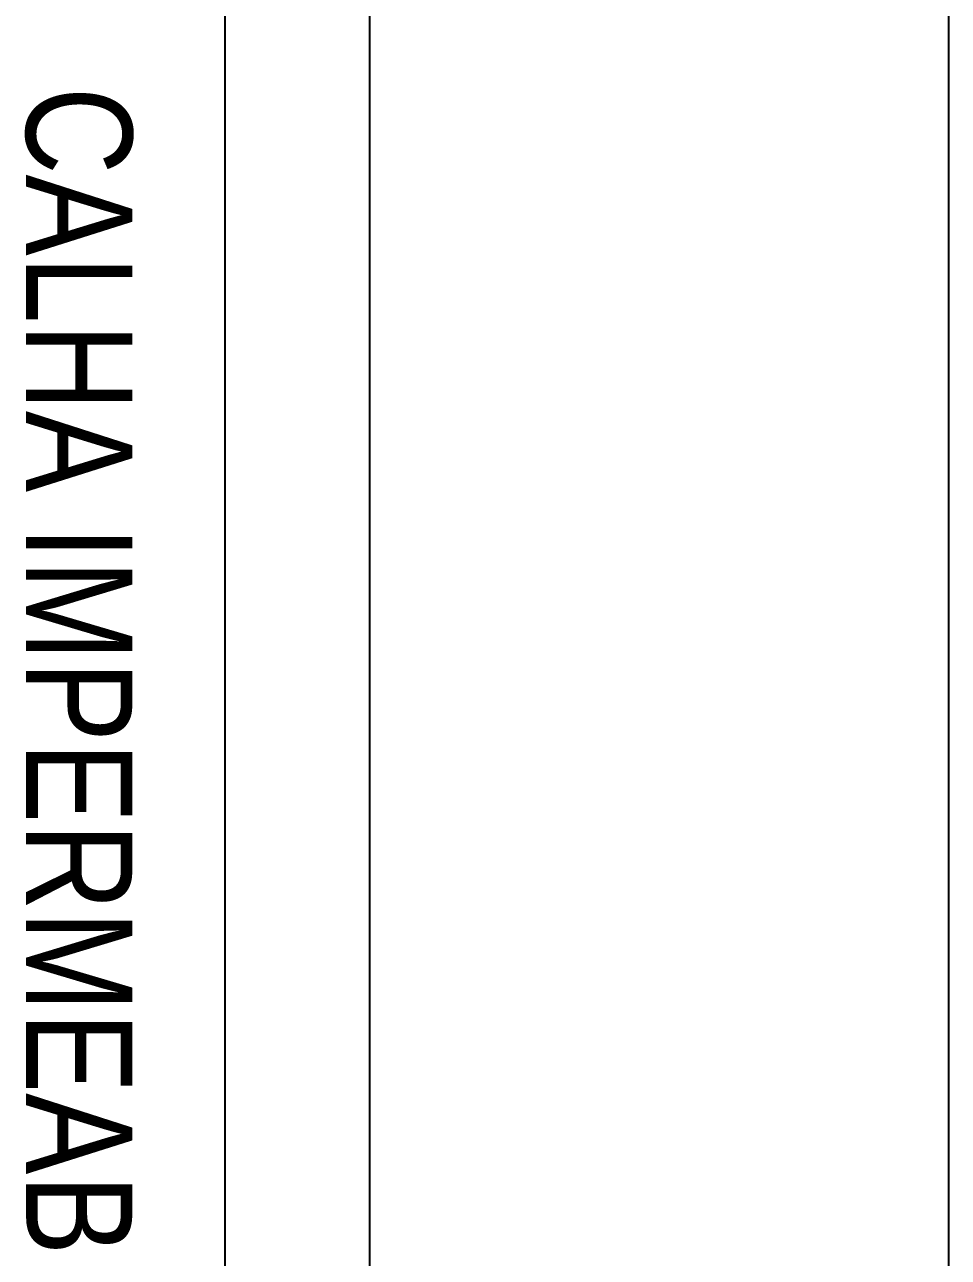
# Model space of a CAD drawing. Header units: millimetres. Extents: x -336 to -33, y -135 to 770.
# Drawn here: x -67.471 to -65.556, y 712.657 to 715.213 of the extents above; entities that cross this region are included whole.
import ezdxf
from ezdxf.enums import TextEntityAlignment as Align

# ---------------------------------------------------------------- set-up
doc = ezdxf.new("R2010")
doc.units = ezdxf.units.MM
doc.header["$LTSCALE"] = 50
doc.header["$MEASUREMENT"] = 0
doc.layers.add('-HIDRO', color=8, linetype='CONTINUOUS')
doc.layers.add('E-txt-g', color=3, linetype='CONTINUOUS')
doc.layers.add('E-Txt-W', color=7, linetype='CONTINUOUS', lineweight=20)
doc.styles.add('F2', font='swissc.ttf')
doc.styles.add('REG60', font='romans.shx', dxfattribs={"width": 0.8, "height": 0.15})
doc.styles.add('REG80', font='romans.shx', dxfattribs={"width": 0.8, "height": 0.2})

# ---------------------------------------------------------------- blocks, each defined once
blk = doc.blocks.new('TXT-AMB75')
at = {"layer": 'E-txt-g', "style": 'REG80', "width": 0.8, "flags": 8}
blk.add_attdef('TXT', text='', height=0.2, dxfattribs=at).set_placement((0.0055, 0.2964), align=Align.CENTER)
at = {"layer": 'E-Txt-W', "style": 'REG60', "width": 0.8, "flags": 8}
blk.add_attdef('TXT', text='', height=0.15, dxfattribs=at).set_placement((0.0055, 0.0271), align=Align.CENTER)

msp = doc.modelspace()

# ---------------------------------------------------------------- linework, layer by layer
at = {"layer": '-HIDRO', "linetype": 'Continuous'}
for p, q in [((-67.0556, 716.8333), (-67.0556, 710.1333)), ((-66.7556, 716.5333), (-66.7556, 709.8333)), ((-65.5556, 715.3333), (-65.5556, 708.6333))]:
    msp.add_line(p, q, dxfattribs=at)

# ---------------------------------------------------------------- block references
at = {"layer": '-HIDRO'}
ref = msp.add_blockref('TXT-AMB75', (-67.8999, 713.3766), dxfattribs=dict(at, xscale=-1.458, yscale=1.458, zscale=1.458, rotation=270))
ref.add_attrib('TXT', 'CALHA IMPERMEABILIZADA', dxfattribs={"layer": 'E-txt-g', "color": 2, "height": 0.22, "rotation": 270, "style": 'F2'}).set_placement((-67.4677, 713.3966), align=Align.CENTER)

doc.saveas('drawing.dxf')
